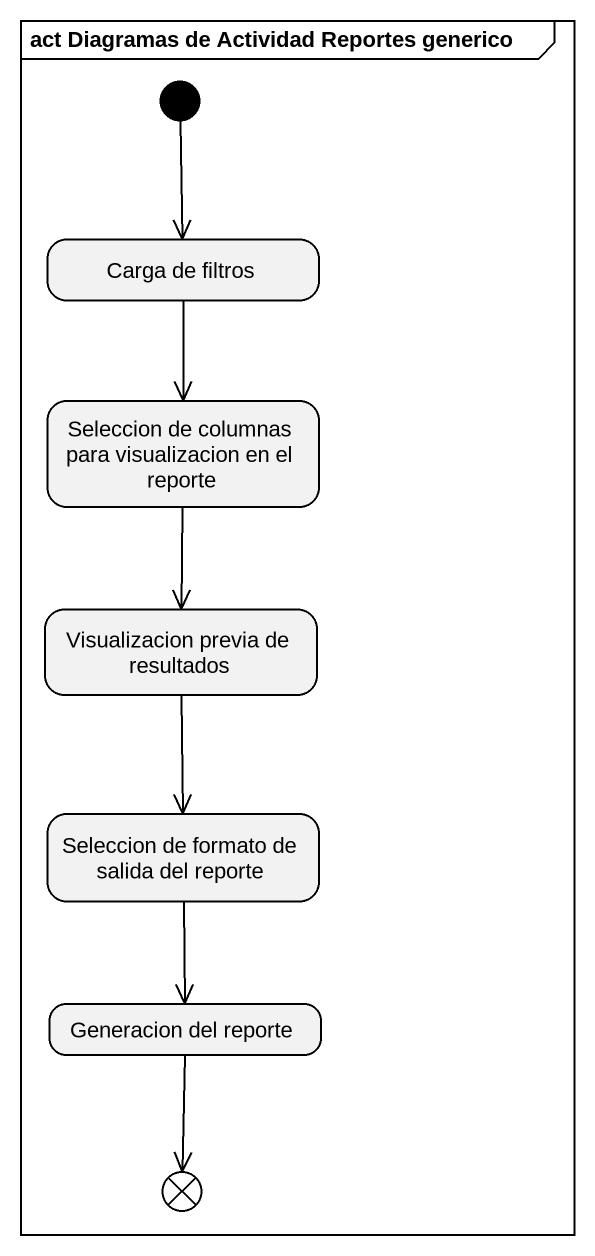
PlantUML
@startuml
mainframe act Diagramas de Actividad Reportes generico
hide empty description
state "Carga de filtros" as Carga_de_filtros
state "Seleccion de columnas para visualizacion en el reporte" as Seleccion_de_columnas_para
state "Visualizacion previa de resultados" as Visualizacion_previa_de
state "Seleccion de formato de salida del reporte" as Seleccion_de_formato_de
state "Generacion del reporte" as Generacion_del_reporte
state flowfinal1 <<end>>
[*] --> Carga_de_filtros
Carga_de_filtros --> Seleccion_de_columnas_para
Seleccion_de_columnas_para --> Visualizacion_previa_de
Visualizacion_previa_de --> Seleccion_de_formato_de
Seleccion_de_formato_de --> Generacion_del_reporte
Generacion_del_reporte --> flowfinal1
@enduml
